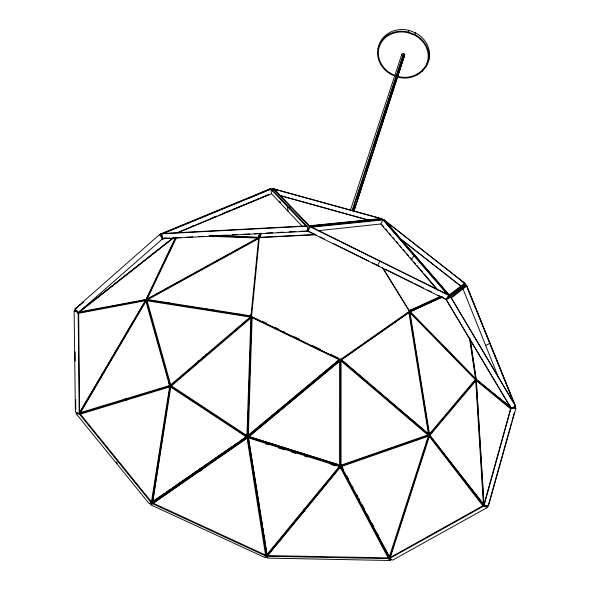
<?xml version="1.0" encoding="UTF-8"?>
<svg xmlns="http://www.w3.org/2000/svg" width="590" height="590" viewBox="0 0 590 590"><rect width="100%" height="100%" fill="white"/><g stroke="black" fill="none" stroke-linecap="round" stroke-linejoin="round"><path stroke-width="0.89" d="M339.737 465.2L339.766 361.028L340.268 361.405L340.253 465.23L248.98 436.6L339.766 361.028M341.064 465.2L427.824 434.963L429.306 435.088L342.775 465.222L341.064 465.2L341.064 360.999L342.738 361.338L381.14 394.046M246.2 435.988L246.259 434.159M246.952 435.649L250.853 318.04L171.432 385.882L170.267 385.123L246.952 435.649L245.588 434.749M266.326 554.652L266.761 557.38L247.564 436.888L248.036 420.397M248.095 418.568L248.611 403.007M248.67 401.178L249.216 384.702M249.282 382.873L249.799 367.312M249.858 365.483L250.374 349.922M250.462 347.178L250.979 331.617M251.038 329.788L251.465 316.97M259.482 235.97L251.547 316.587L247.564 436.888L267.263 556.643L151.807 503.322L148.887 503.255L76.28 413.863L78.028 413.332M248.302 435.391L252.144 317.14L338.844 359.074L339.198 359.745L248.302 435.391L248.257 434.461M272.204 190.57L272.322 188.793M315.281 234.518L260.19 237.313L260.478 233.227M353.816 211.788L404.681 54.892A1.512 1.342 18.1 0 0 403.855 53.705L403.486 53.565A1.512 1.342 18.1 0 0 402.203 55.829M398.125 77.142C413.819 81.516 430.169 69.93 429.491 53.314A25.93 23.062 18.1 0 0 415.36 32.752L408.944 30.341A25.93 23.062 18.1 0 0 378.64 46.898L377.998 48.638M428.436 61.131L429.491 53.314M176.115 237.092L146.15 299.912L170.274 385.993L152.316 503.949L79.163 413.73L75.373 411.938L74.126 310.886L76.825 310.384M150.015 501.825L151.475 501.861L169.581 386.937L166.712 387.121M239.555 441.32L245.529 437.175L248.375 437.013L340.939 359.959L251.547 316.587L170.274 385.993L151.807 503.322L150.804 504.848L265.131 557.624L340.43 466.166L429.232 435.236L430.729 435.339M170.753 387.121L152.722 501.817L246.369 436.902L170.753 387.121L169.5 387.416M272.543 190.954L273.067 188.66L382.246 218.838M289.476 208.727L290.037 206.316M273.067 188.66L309.064 226.11L307.862 231.221L161.69 238.758M511.235 407.565L483.918 505.932L487.148 507.606L392.675 560.117L389.452 558.627L429.232 435.236L476.086 379.65L469.869 337.93M488.83 503.454L501.987 456.594M502.481 454.824L511.419 422.993M511.914 421.223L514.399 412.38M247.52 435.958L340.091 358.912L429.232 435.236L483.918 505.932L488.468 505.918L515.874 408.376L514.458 407.225M259.806 233.743L258.804 237.283L215.955 235.712M74.126 310.886L78.175 312.671L146.15 299.912L259.364 237.6L260.603 233.249M260.19 237.313L261.2 233.773M426.172 66.722L426.681 64.937M422.366 71.471L422.882 69.679M417.285 75.07L417.639 73.875M428.982 55.084A26.004 23.099 18.1 0 0 414.807 34.478L415.36 32.752M428.244 436.268L389.341 556.879L341.374 466.506L428.244 436.268L429.446 437.242M430.825 437.264L429.314 436.445L390.315 557.454L482.863 505.785L484.478 506.626M353.631 210.94L355.623 204.811M357.334 199.56L363.875 179.434M366.154 172.435L371.567 155.812M374.414 147.065L379.82 130.434M382.667 121.688L388.073 105.057M390.919 96.31L396.325 79.687M398.604 72.688L404.305 55.844M353.698 211.581L404.681 54.892M352.046 210.726L403.486 53.565M352.503 210.895L403.855 53.705M394.917 76.147A26.004 23.099 18.1 0 1 378.441 46.912A26.004 23.099 18.1 0 1 408.376 32.059L408.944 30.341M350.497 209.988L401.724 54.516M427.005 64.14L428.945 59.361M175.643 237.276L145.988 299.484L79.576 311.904L173.541 237.895M146.468 297.574L147.183 298.953L176.476 237.63M306.844 230.712L446.099 299.558L448.629 295.266L383.109 219.421L310.237 226.774L307.862 231.221L307.095 226.169L271.297 188.697L161.785 233.824L162.707 238.699L77.6 313.179M317.641 230.742L380.823 223.979L383.065 219.937L447.183 294.204L311.771 227.18L383.065 219.937M377.438 265.611L379.886 261.245M411.459 259.748L413.833 255.581M250.426 314.632L251.547 316.587L146.15 299.912L79.171 414.416L78.175 312.671L75.048 308.909L159.389 234.695L161.144 234.26M145.317 300.708L79.621 412.322L78.677 313.29L145.317 300.708L143.835 300.067M146.15 299.912L79.163 413.73L76.28 413.863M464.404 283.908L462.295 287.146L446.099 299.558L450.834 297.294L466.506 285.125L515.756 406.967L511.021 408.324L476.086 379.65L409.335 311.314L382.342 267.594M200.091 470.628L201.19 469.057L199.228 469.264M200.512 471.189L201.618 469.625M266.909 554.563L339.257 466.513L248.419 437.861L267.226 555.692L289.284 528.824M290.45 527.408L292.19 525.292M293.348 523.876L294.513 522.46M296.254 520.343L297.412 518.927M299.152 516.803L335.275 472.826M336.44 471.403L338.188 469.271M268.62 556.812L267.808 555.596L340.26 467.339L388.707 558.959M410.013 312.766L429.468 433.938L475.238 379.584L410.013 312.766L411.65 312.405M446.099 299.558L449.602 295.656L465.414 283.679L383.544 219.487M463.651 284.409L464.691 283.252L384.001 220.041M465.414 283.679L462.295 287.146L455.163 292.094M465.171 284.056L462.295 287.146L460.643 287.905M149.919 503.44L151.807 503.322L247.564 436.888L340.437 359.583L409.335 311.314L410.942 309.61M264.689 556.001L265.559 555.087L247.092 438.053L153.245 503.211L265.559 555.087M197.606 361.781L199.007 360.586M201.81 358.196L203.211 356.994M205.313 355.202L206.714 354.007M168.828 383.227L170.68 384.894L250.153 317.044L248.81 316.085M79.473 311.601L172.973 237.977M172.959 238.036L78.175 312.671L74.952 309.322L77.851 307.051M76.339 307.84L80.668 304.447M75.048 308.909L83.743 302.087M466.72 285.944L451.394 297.957L514.812 404.711L466.72 285.944L463.91 287.293M464.691 283.252L449.167 294.897L385.078 220.785M410.087 311.734L342.783 358.853L340.437 359.583L340.43 466.166L341.411 468.15M150.804 504.848L246.377 438.495L247.564 436.888L340.939 466.196L248.375 437.013M152.161 501.884L164.861 493.085M166.358 492.045L170.842 488.94M172.332 487.908L201.47 467.715M202.96 466.675L207.444 463.57M208.934 462.538L232.091 446.49M233.581 445.457L238.065 442.353M342.141 464.36L342.141 466.189L340.43 466.166L390.374 558.649L266.437 556.259L267.654 558.088L390.374 560.5L389.452 558.627L484.641 505.527L429.232 435.236L409.335 311.314L412.801 309.625L414.092 310.937M147.183 298.953L257.904 238.028L209.575 236.288M469.566 338.741L475.503 378.5L410.22 311.697L441.792 297.227M466.506 285.125L462.295 287.146L498.624 377.807M485.6 345.416L489.966 343.365M440.162 296.46L409.276 310.598L383.286 268.494M413.634 309.249L441.917 296.335M462.708 286.843L466.041 285.324L462.295 287.146L463.777 286.747M409.335 311.314L441.608 296.586M410.22 311.697L442.802 296.881M247.63 198.69L250.153 197.584M251.687 196.927L270.124 188.852L160.642 233.935L162.707 238.699L165.274 237.984M262.388 192.554L265.736 191.086M267.41 190.356L270.758 188.889M164.404 237.999L162.707 238.699L159.389 234.695M178.807 232.01L216.943 216.147M218.639 215.446L269.483 194.302M178.018 232.667L271.562 193.741L302.294 226.398M191.249 226.56L193.786 225.513M211.522 218.197L216.589 216.11M222.482 213.676L230.874 210.217M232.556 209.524L235.078 208.484M236.752 207.791L240.956 206.058M242.63 205.364L245.152 204.324M246.834 203.631L255.227 200.172M256.908 199.479L259.423 198.439M261.105 197.746L269.505 194.28M270.84 189.191L163.496 233.448L305.841 225.948L270.84 189.191L271.562 193.741M169.581 386.937L80.395 414.143L151.475 501.861M168.799 385.499L170.274 385.993L79.163 413.73L76.176 412.609M429.468 433.938L431.91 433.207M162.221 239.201L166.41 238.013M160.642 233.935L164.116 233.094M245.012 437.087L246.369 436.902M309.064 226.11L382.01 218.824M168.836 386.081L170.274 385.993M125.065 399.393L126.503 399.312L125.014 398.796M123.745 400.204L126.629 400.042M161.785 233.824L307.095 226.169M164.411 238.331L169.92 238.043M174.507 237.807L180.924 237.475M186.433 237.195L192.849 236.863M198.358 236.575L203.86 236.295M209.369 236.007L214.871 235.727M220.372 235.44L226.796 235.108M232.298 234.827L237.807 234.54M243.309 234.26L249.732 233.928M254.32 233.692L260.736 233.36M266.245 233.072L272.669 232.74M277.256 232.504L283.672 232.172M289.181 231.892L295.597 231.56M300.185 231.324L306.608 230.992M209.214 235.779L259.364 237.6L315.938 234.731M515.874 408.376L511.021 408.324L445.605 298.724M267.808 555.596L388.213 557.897L388.832 559.143M487.945 506.087L483.918 505.932L476.086 379.65L509.812 406.436M398.287 76.457C412.093 80.52 429.137 70.409 428.178 55.077A25.186 22.376 18.1 0 0 414.438 35.12L408.214 32.775A25.186 22.376 18.1 0 0 379.215 47.171A25.186 22.376 18.1 0 0 395.175 75.49M248.98 436.6L340.253 465.23M168.039 302.913L169.861 303.201M171.683 303.489L173.497 303.776M201.721 308.245L203.543 308.533M205.357 308.828L207.179 309.116M212.643 309.979L214.465 310.266M235.395 313.585L237.217 313.873M239.039 314.16L240.86 314.448M145.9 299.801L147.131 300.789L250.153 317.044M280.87 195.703L367.592 219.775M279.313 195.43L368.957 220.321M265.397 443.813L268.015 444.639M278.495 447.943L284.609 449.875M291.6 452.08L295.966 453.459M304.706 456.21L307.324 457.036M330.909 464.478L335.275 465.857M338.771 466.956L340.519 467.509M408.376 32.059L414.807 34.478M112.211 305.996L113.759 306.667M274.999 189.257L277.521 190.386M273.435 188.719L275.943 189.832M262.262 321.248L266.4 323.268M275.486 327.649L278.819 329.272M282.957 331.278L284.616 332.082M293.673 336.447L299.462 339.243M311.933 345.298L320.127 349.243M330.149 354.111L335.946 356.913M336.654 357.238L338.313 358.042M339.198 359.745L252.203 317.671L252.144 317.14M310.237 226.774L448.629 295.266M309.396 231.627L315.96 234.864M320.06 236.892L324.161 238.921M333.18 243.382L368.448 260.817M372.548 262.845L376.649 264.873M377.467 265.279L379.104 266.09M385.661 269.328L412.698 282.699M414.342 283.51L423.354 287.964M427.448 289.992L431.548 292.013M438.104 295.258L444.654 298.496M461.8 281.474L463.416 282.344M463.209 282.396L464.824 283.259M429.232 435.236L430.744 436.054M389.452 558.627L391.428 559.807M169.876 385.727L247.564 436.888L256.694 493.749M341.374 466.506L342.694 467.398M342.406 467.501L340.43 466.166L390.374 560.5M250.204 315.628L251.547 316.587M401.768 239.806L460.856 286.025M399.998 238.574L461.572 286.725M382.534 395.241L384.628 397.018M386.022 398.213L388.817 400.588M390.211 401.783L428.606 434.491M341.064 360.999L427.824 434.963M279.527 201.197L280.781 202.525M384.053 219.834L449.602 295.656M382.047 224.834L383.817 226.899M385.58 228.957L387.35 231.022M389.12 233.08L390.882 235.144M392.652 237.209L394.422 239.267M396.185 241.332L397.955 243.39M399.725 245.455L401.488 247.52M403.258 249.577L405.028 251.642M406.79 253.7L408.56 255.765M410.33 257.83L412.093 259.888M413.885 261.975L415.677 264.062M416.872 265.456L419.254 268.244M420.449 269.63L422.838 272.418M424.026 273.812L437.153 289.122M380.823 223.979L437.544 290.192M116.208 461.948L117.366 463.371M486.027 506.161L487.148 507.606M429.314 436.445L482.863 505.785M258.568 236.332L259.364 237.6L258.685 235.211M446.667 300.221L510.276 406.79M450.834 297.294L515.557 406.245L511.021 408.324L509.244 404.231M258.59 236.28L259.364 237.6M304.145 510.35L304.875 511.619M342.834 468.312L343.697 469.935M346.706 475.599L348.425 478.837M352.296 486.123L353.159 487.746M357.024 495.032L357.887 496.655M358.75 498.27L359.605 499.892M362.186 504.752L364.34 508.794M367.349 514.465L369.067 517.703M372.076 523.374L373.795 526.612M377.666 533.898L378.529 535.514M340.26 467.339L341.241 469.33M467.162 287.47L490.378 344.818M490.725 345.666L511.619 397.291M512.304 398.98L515.048 405.75M509.642 405.404L510.321 407.1L476.189 379.156L470.26 339.339M147.131 300.789L170.68 384.894M248.419 437.861L257.424 493.845M303.599 509.915L303.798 511.147M257.712 495.666L259.15 504.76M259.438 506.574L259.733 508.396M260.02 510.217L260.308 512.032M260.596 513.853L260.883 515.675M261.171 517.489L261.459 519.311M261.746 521.132L262.034 522.947M262.321 524.768L262.609 526.59M262.904 528.404L263.192 530.226M263.479 532.047L263.767 533.861M264.055 535.683L264.342 537.505M264.63 539.319L264.917 541.141M266.938 553.87L267.226 555.692M256.982 495.571L257.269 497.385M257.557 499.206L257.845 501.021M258.132 502.842L258.42 504.656M258.708 506.478L258.995 508.292M259.283 510.114L260.146 515.564M260.433 517.386L260.721 519.2M261.009 521.022L261.296 522.836M287.36 206.537L288.104 211.323M339.257 466.513L339.353 467.855M488.35 504.081L488.468 505.918M75.114 351.854L75.225 361.021M75.69 399.533L75.808 409.622M258.604 238.611L250.986 315.916L147.869 299.565L258.604 238.611M510.542 408.796L484.029 504.354L476.351 380.646L510.542 408.796M145.929 301.343L80.476 412.602L169.544 385.536L145.929 301.343M475.761 380.882L429.918 435.236L483.402 504.295L475.761 380.882M408.914 312.464L341.47 359.686L428.377 433.694L408.914 312.464M380.749 218.639L309.411 225.734L274.144 189.117L380.749 218.639"/></g></svg>
